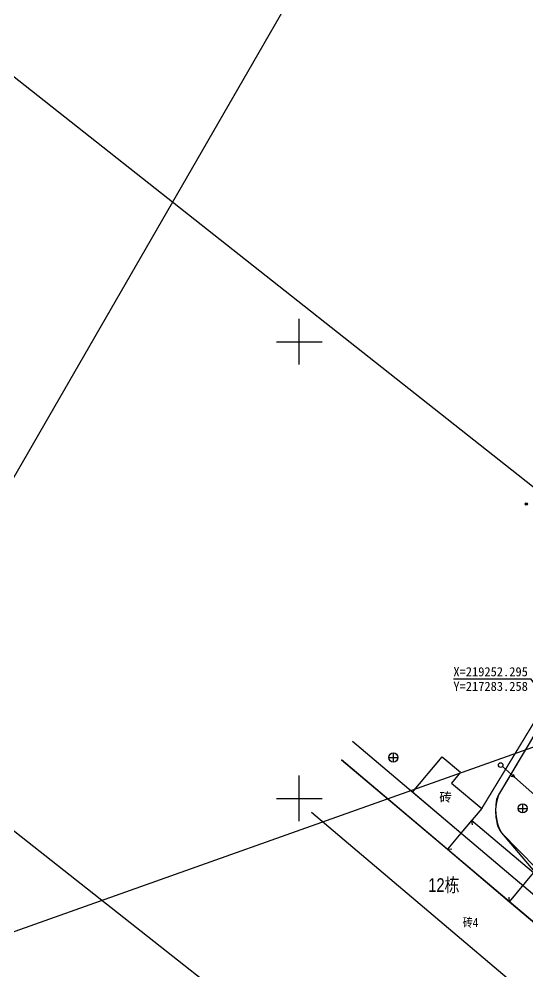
# Model space of a CAD drawing. Header units: millimetres. Extents: x 216654360 to 218309126, y 218099985 to 219647706.
# Drawn here: x 217219309 to 217275061, y 219230996 to 219335334 of the extents above; entities that cross this region are included whole.
import ezdxf

# ---------------------------------------------------------------- set-up
doc = ezdxf.new("R2010")
doc.units = ezdxf.units.MM
doc.header["$LTSCALE"] = 1000
doc.linetypes.add('X2', pattern=[3, 1, -1, 1])
doc.linetypes.add('X36', pattern=[2, 0.5, -1, 0.5])
doc.layers.add('A-ANNO-REVC', color=6, linetype='Continuous', plot=False)
doc.layers.add('A-SITE-TER', color=251, linetype='Continuous')
doc.styles.add('CDST', font='')
doc.styles.add('XDXT', font='')
doc.styles.add('xy', font='宋体')
doc.styles.get('CDST').set_extended_font_data('SimSun')
doc.styles.get('XDXT').set_extended_font_data('FZXiDengXian-Z06S')
doc.linetypes.add('X22_L', pattern='A,5,[14,dblct.shx,S=0.5,R=0,X=0,Y=0.25],5', length=10)

# ---------------------------------------------------------------- blocks, each defined once
blk = doc.blocks.new('123gtyyjj')
at = {"linetype": 'Continuous'}
blk.add_lwpolyline([(-580.52, -1090.8), (-333.09, -1090.8), (-333.09, -1351.24), (-580.52, -1351.24)], close=True, dxfattribs=at)
at = {"color": 7, "linetype": 'Continuous', "flags": 128}
blk.add_lwpolyline([(-527.06, -1139.24), (-519.79, -1139.47, -0.371399), (-516.25, -1142.73, -0.002053), (-517.14, -1223.32, 0.224844), (-514.78, -1226.78), (-507.38, -1229.41), (-501.66, -1230.13, -0.407301), (-496.44, -1236.69), (-496.68, -1239.07), (-499.89, -1243.66), (-500.99, -1247.54), (-503.27, -1262.2), (-502.98, -1324.34), (-501, -1351.24)], format="xyb", dxfattribs=at)
blk = doc.blocks.new('gc200')
at = {"layer": 'A-SITE-TER'}
h = blk.add_hatch(color=256, dxfattribs=at)
edge = h.paths.add_edge_path()
edge.add_arc((0, 0), 0.25, 0, 360)
blk.add_circle((0, 0), 0.25, dxfattribs=at)
blk = doc.blocks.new('gc360')
at = {"layer": 'A-SITE-TER', "linetype": 'Continuous'}
for points in [[(0, 1), (0, -1)], [(-1, 0), (1, 0)]]:
    blk.add_lwpolyline(points, dxfattribs=at)
blk.add_circle((0, 0), 1, dxfattribs=at)
blk = doc.blocks.new('gc170')
at = {"layer": 'A-SITE-TER', "linetype": 'Continuous'}
blk.add_circle((0, 0), 0.5, dxfattribs=at)
blk = doc.blocks.new('gc013b')
at = {"layer": 'A-SITE-TER', "linetype": 'Continuous'}
blk.add_line((0.5, 0), (4, 0), dxfattribs=at)
at = {"layer": 'A-SITE-TER', "linetype": 'Continuous', "flags": 128}
blk.add_lwpolyline([(3.39, 0.35), (4, 0), (3.39, -0.35)], dxfattribs=at)
blk = doc.blocks.new('A$C09f80991')
at = {"layer": 'A-SITE-TER', "linetype": 'Continuous', "flags": 128}
for points in [[(56.25, -108.75), (56.25, -103.75)], [(53.75, -106.25), (58.75, -106.25)], [(89.51, -153.95), (81.65, -143.18), (73.14, -143.18)], [(60.9, -152.04), (72.48, -161.82), (79.29, -167.57), (89.21, -175.95), (88.37, -176.95), (85, -180.96), (57.58, -157.8)], [(56.25, -158.75), (56.25, -153.75)], [(84.26, -157.83), (79.82, -153.92)], [(53.75, -156.25), (58.75, -156.25)], [(81.93, -164.4), (75.14, -158.67), (73.97, -160.05), (72.48, -161.82), (79.29, -167.57), (81.93, -164.4)], [(75.14, -158.67), (75.19, -159.16)], [(72.48, -161.82), (72.98, -161.78)], [(79.29, -167.57), (79.25, -167.07)]]:
    blk.add_lwpolyline(points, dxfattribs=at)
at = {"layer": 'A-SITE-TER', "linetype": 'X36', "flags": 128}
blk.add_lwpolyline([(93.02, -126.7), (94.18, -127.73), (94.37, -128.48), (78.1, -155.85), (77.88, -156.39), (77.81, -156.93), (77.77, -157.65), (77.79, -158.31), (77.96, -159.25), (78.19, -159.7), (78.41, -160.02), (82.3, -163.96)], dxfattribs=at)
at = {"layer": 'A-SITE-TER', "linetype": 'X22_L', "flags": 128}
blk.add_lwpolyline([(76.24, -157.37, 0.15, 0.15, 0), (87.44, -138.94, 0.15, 0.15, 0), (93.51, -128.96, 0.15, 0.15, 0)], format="xyseb", dxfattribs=at)
at = {"layer": 'A-SITE-TER', "linetype": 'X2', "flags": 128}
blk.add_lwpolyline([(62.08, -150), (90.69, -174.2), (89.21, -175.95), (60.9, -152.04)], dxfattribs=at)
at = {"layer": 'A-SITE-TER', "linetype": 'Continuous', "flags": 128}
blk.add_lwpolyline([(73.97, -160.05), (68.67, -155.57), (71.93, -151.71), (73.91, -153.39), (72.92, -154.57), (76.24, -157.37)], close=True, dxfattribs=at)
at = {"layer": 'A-SITE-TER', "linetype": 'Continuous', "xscale": 0.5, "yscale": 0.5}
for name, p in [('gc200', (81.13, -124.01)), ('gc360', (66.56, -151.77)), ('gc360', (80.73, -157.35))]:
    blk.add_blockref(name, p, dxfattribs=at)
at = {"layer": 'A-SITE-TER', "linetype": 'Continuous', "xscale": 0.5, "yscale": 0.5, "zscale": 0.5}
blk.add_blockref('gc170', (78.32, -152.6), dxfattribs=at)
at = {"layer": 'A-SITE-TER', "linetype": 'Continuous', "xscale": 0.5, "yscale": 0.5, "zscale": 0.5, "rotation": 318.5795052070071}
blk.add_blockref('gc013b', (78.32, -152.6), dxfattribs=at)
at = {"layer": 'A-SITE-TER', "linetype": 'Continuous'}
for s, style, p in [('X=219252.295', 'xy', (73.14, -142.88)), ('Y=217283.258', 'xy', (73.14, -144.48)), ('砖', 'CDST', (71.6, -156.62))]:
    blk.add_text(s, height=1, dxfattribs=dict(at, style=style)).set_placement(p)
at = {"layer": 'A-SITE-TER', "linetype": 'Continuous', "style": 'XDXT', "width": 0.8}
for s, height, p in [('12栋', 1.5, (70.39, -166.49)), ('砖4', 1, (74.17, -170.34))]:
    blk.add_text(s, height=height, dxfattribs=at).set_placement(p)

msp = doc.modelspace()

# ---------------------------------------------------------------- linework, layer by layer
at = {"layer": 'A-ANNO-REVC'}
msp.add_line((217271028, 219205278), (217124028, 219320903), dxfattribs=at)
for points in [[(217292587, 219270727), (217130313, 219398785)], [(217314099, 219269276), (217035434, 219170274)]]:
    msp.add_lwpolyline(points, dxfattribs=at)

# ---------------------------------------------------------------- block references
at = {"linetype": 'Continuous', "xscale": 1000, "yscale": 1000, "zscale": 1000, "rotation": 330.0099772036718}
msp.add_blockref('123gtyyjj', (218331223, 220051447), dxfattribs=at)
at = {"layer": 'A-SITE-TER', "xscale": 1000, "yscale": 1000, "zscale": 1000}
msp.add_blockref('A$C09f80991', (217193750, 219406250), dxfattribs=at)

doc.saveas('drawing.dxf')
